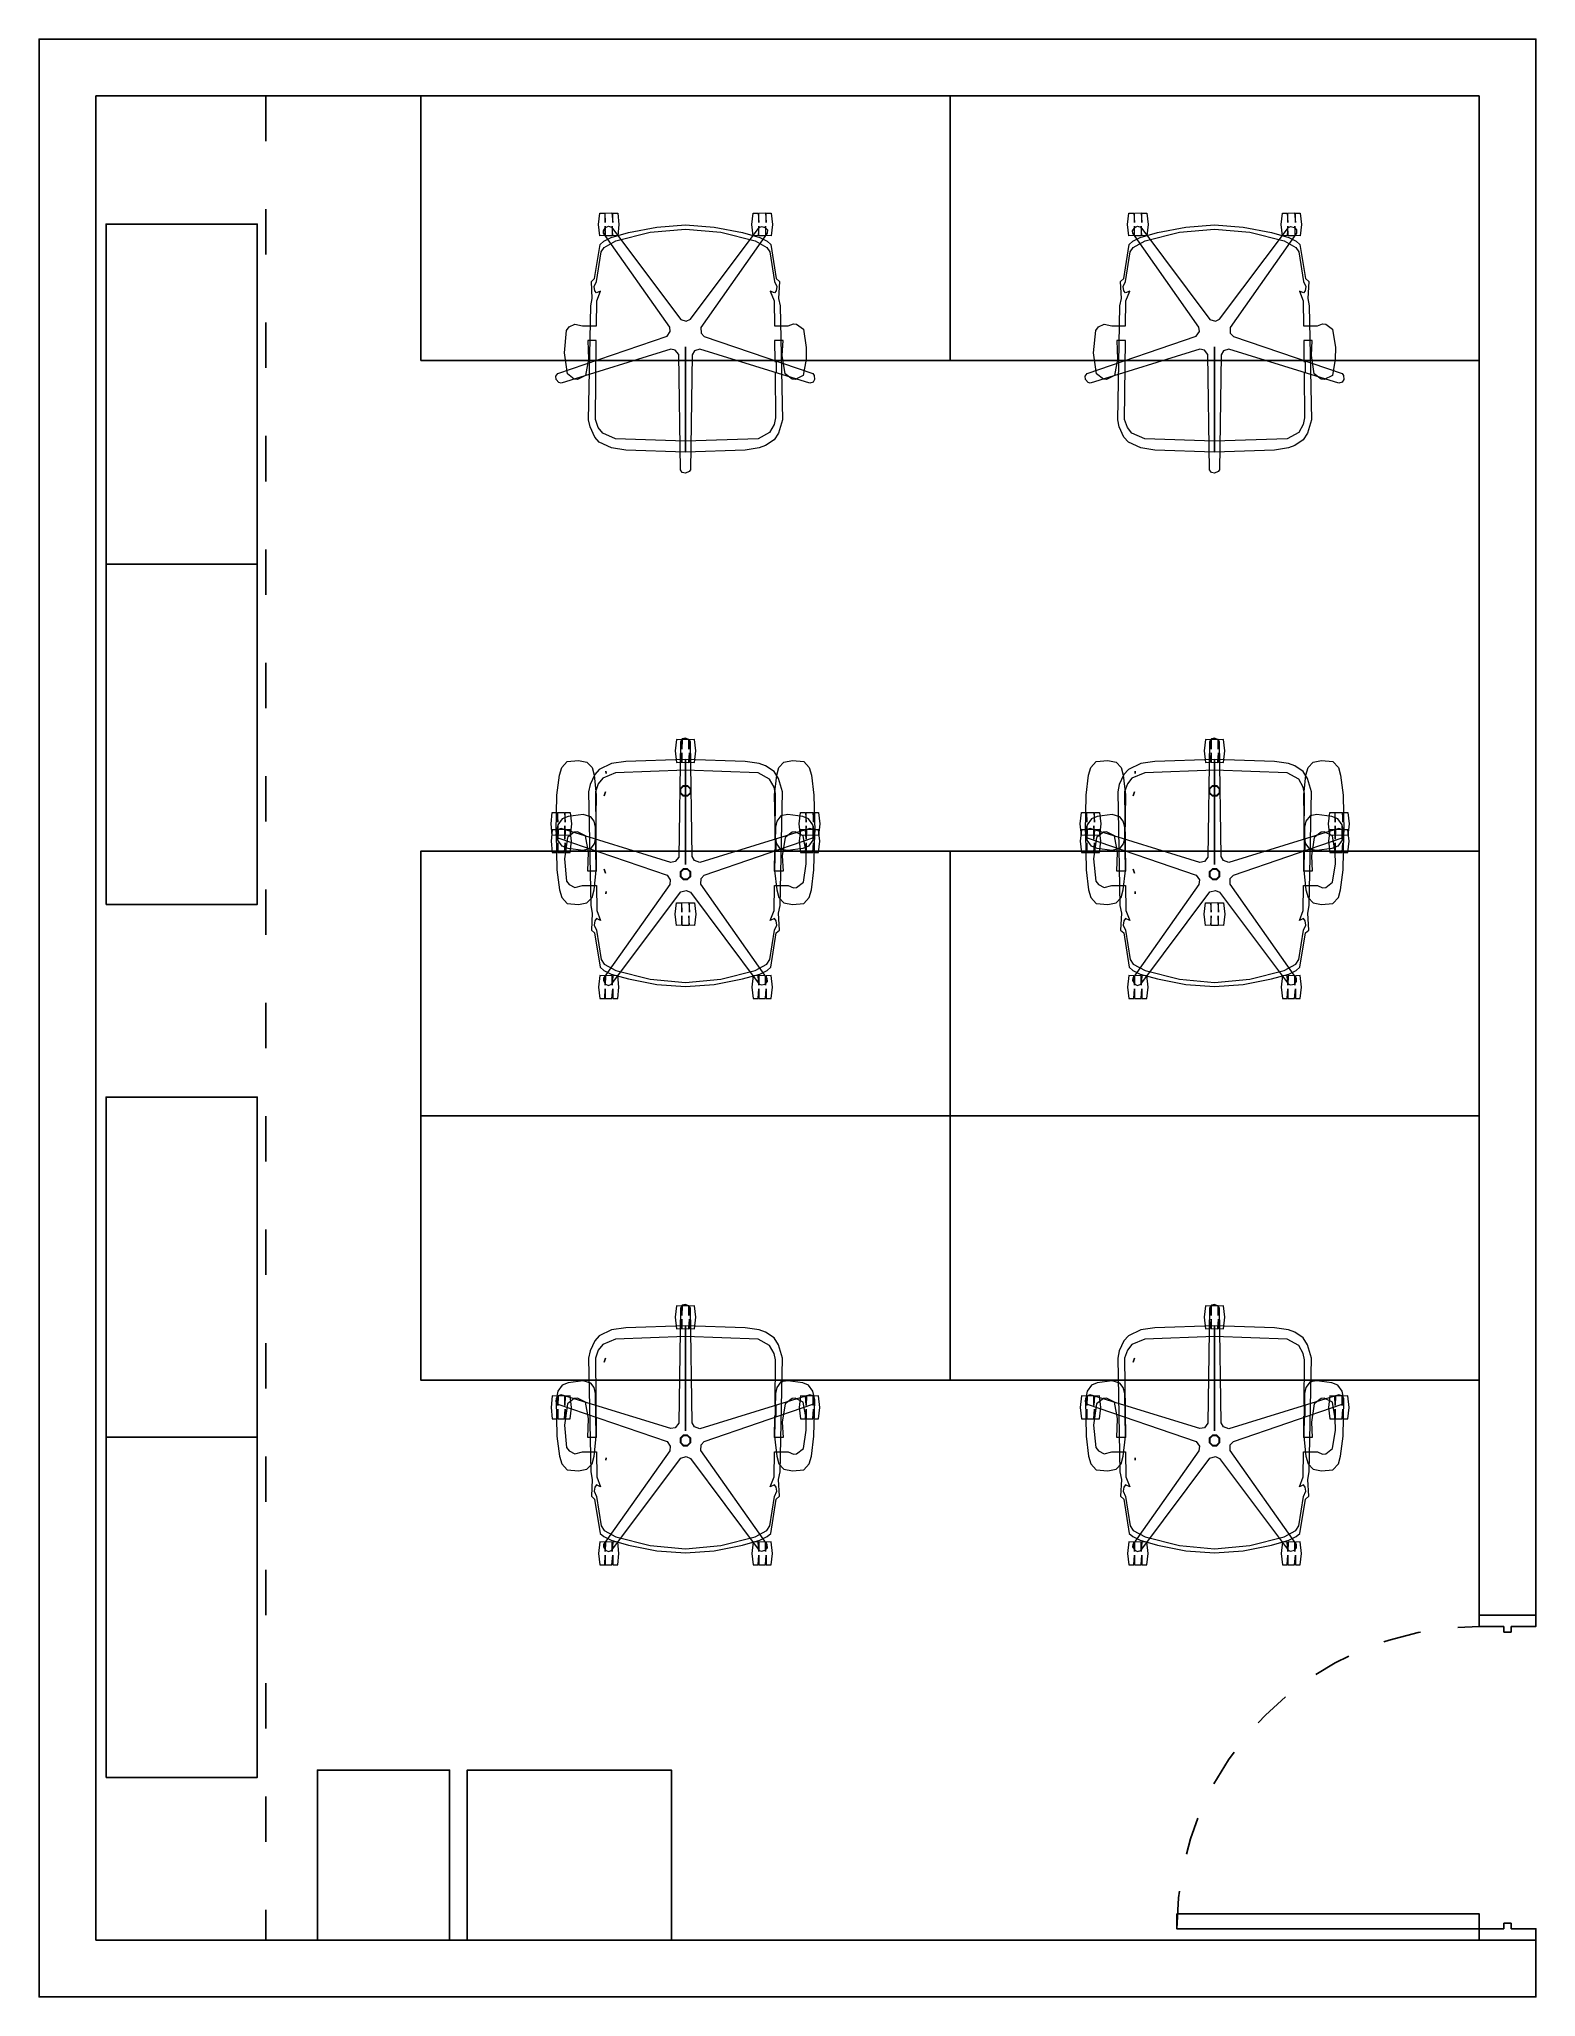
# Model space of a CAD drawing. Header units: millimetres. Extents: x 119.3 to 123.26, y 105.23 to 110.41.
import ezdxf

# ---------------------------------------------------------------- set-up
doc = ezdxf.new("R2010")
doc.units = ezdxf.units.MM
doc.linetypes.add('ACAD_ISO03W100', pattern=[30, 12, -18])
doc.linetypes.add('HIDDEN2', pattern=[0.1875, 0.125, -0.0625])
doc.layers.add('Paula', color=1, linetype='Continuous')

# ---------------------------------------------------------------- blocks, each defined once
blk = doc.blocks.new('A$C6B163F74')
for p, q in [((0.03, 0.085), (0.045, 0.085)), ((0.03, 0.065), (0.045, 0.065)), ((0.045, 0.065), (0.045, 0.085)), ((0.83, 0.085), (0.815, 0.085)), ((0.815, 0.065), (0.815, 0.085)), ((0.83, 0.065), (0.815, 0.065))]:
    blk.add_line(p, q)
blk.add_lwpolyline([(0.79, 0.95), (0.83, 0.95), (0.83, 0.15), (0.79, 0.15)], close=True)
for points in [[(0.03, 0.085), (0.03, 0.135), (0.03, 0.15), (0, 0.15), (0, 0.135)], [(0.83, 0.085), (0.83, 0.135), (0.83, 0.15), (0.86, 0.15), (0.86, 0.135)], [(0, 0.015), (0, 0), (0.03, 0), (0.03, 0.065)], [(0.86, 0.015), (0.86, 0), (0.83, 0), (0.83, 0.065)]]:
    blk.add_lwpolyline(points)
at = {"linetype": 'HIDDEN2', "ltscale": 0.5}
blk.add_arc((0.83, 0.15), 0.8, 90, 180, dxfattribs=at)

msp = doc.modelspace()

# ---------------------------------------------------------------- linework, layer by layer
for points in [[(123.257539, 105.22582), (119.297539, 105.22582), (119.297539, 110.40582), (123.257539, 110.40582), (123.257539, 106.23582)], [(119.447539, 110.25582), (123.107539, 110.25582), (123.107539, 106.23582)], [(123.105058, 105.37582), (119.447539, 105.37582), (119.447539, 110.25582)], [(121.707539, 109.55582), (120.307539, 109.55582), (120.307539, 110.25582), (121.707539, 110.25582), (121.707539, 109.55582)], [(123.107539, 109.55582), (121.707539, 109.55582), (121.707539, 110.25582), (123.107539, 110.25582), (123.107539, 109.55582)], [(119.474652, 108.116319), (119.474652, 109.916319), (119.874652, 109.916319), (119.874652, 108.116319), (119.474652, 108.116319)], [(119.474652, 109.016319), (119.874652, 109.016319)], [(121.707539, 108.257378), (120.307539, 108.257378), (120.307539, 107.557378), (121.707539, 107.557378), (121.707539, 108.257378)], [(123.107539, 108.257378), (121.707539, 108.257378), (121.707539, 107.557378), (123.107539, 107.557378), (123.107539, 108.257378)], [(119.474652, 105.806619), (119.474652, 107.606619), (119.874652, 107.606619), (119.874652, 105.806619), (119.474652, 105.806619)], [(121.707539, 106.857378), (120.307539, 106.857378), (120.307539, 107.557378), (121.707539, 107.557378), (121.707539, 106.857378)], [(123.107539, 106.857378), (121.707539, 106.857378), (121.707539, 107.557378), (123.107539, 107.557378), (123.107539, 106.857378)], [(119.474652, 106.706619), (119.874652, 106.706619)], [(123.107539, 106.23582), (123.257539, 106.23582)], [(123.107539, 105.37582), (123.102576, 105.37582)], [(123.107539, 105.37582), (123.257539, 105.37582)], [(123.257539, 105.37582), (123.257539, 105.22582), (123.257539, 105.22582)]]:
    msp.add_lwpolyline(points)
at = {"linetype": 'ACAD_ISO03W100', "ltscale": 0.01}
msp.add_lwpolyline([(119.897539, 110.25582), (119.897539, 105.37582)], dxfattribs=at)
for points in [[(120.033597, 105.37582), (120.033597, 105.82582), (120.383597, 105.82582), (120.383597, 105.37582)], [(120.970407, 105.37582), (120.970407, 105.82582), (120.430407, 105.82582), (120.430407, 105.37582)]]:
    msp.add_lwpolyline(points, close=True)
at = {"layer": 'Paula', "color": 1, "lineweight": 0, "ltscale": 10}
for points in [[(120.777305, 109.915511), (120.780747, 109.94582), (120.793842, 109.945618), (120.795366, 109.92035), (120.795366, 109.945473), (120.813137, 109.945989), (120.815177, 109.92035), (120.815177, 109.945618), (120.828272, 109.94582), (120.831714, 109.915511), (120.828278, 109.885259), (120.815177, 109.886084), (120.813653, 109.910673), (120.813653, 109.88555), (120.795882, 109.885034), (120.795366, 109.910673), (120.793842, 109.886084), (120.78074, 109.885259), (120.777305, 109.915511)], [(121.183364, 109.915511), (121.186806, 109.94582), (121.199901, 109.945618), (121.201425, 109.92035), (121.201425, 109.945473), (121.219196, 109.945989), (121.221236, 109.92035), (121.221236, 109.945618), (121.234331, 109.94582), (121.237773, 109.915511), (121.234337, 109.885259), (121.221236, 109.886084), (121.219712, 109.910673), (121.219712, 109.88555), (121.201941, 109.885034), (121.201425, 109.910673), (121.199901, 109.886084), (121.1868, 109.885259), (121.183364, 109.915511)], [(122.177305, 109.915511), (122.180747, 109.94582), (122.193842, 109.945618), (122.195366, 109.92035), (122.195366, 109.945473), (122.213137, 109.945989), (122.215177, 109.92035), (122.215177, 109.945618), (122.228272, 109.94582), (122.231714, 109.915511), (122.228278, 109.885259), (122.215177, 109.886084), (122.213653, 109.910673), (122.213653, 109.88555), (122.195882, 109.885034), (122.195366, 109.910673), (122.193842, 109.886084), (122.18074, 109.885259), (122.177305, 109.915511)], [(122.583364, 109.915511), (122.586806, 109.94582), (122.599901, 109.945618), (122.601425, 109.92035), (122.601425, 109.945473), (122.619196, 109.945989), (122.621236, 109.92035), (122.621236, 109.945618), (122.634331, 109.94582), (122.637773, 109.915511), (122.634337, 109.885259), (122.621236, 109.886084), (122.619712, 109.910673), (122.619712, 109.88555), (122.601941, 109.885034), (122.601425, 109.910673), (122.599901, 109.886084), (122.5868, 109.885259), (122.583364, 109.915511)], [(120.664791, 109.514042), (120.670243, 109.520957), (120.959001, 109.619534), (120.967388, 109.631953), (120.965909, 109.643958), (120.791005, 109.892349), (120.790771, 109.898325), (120.796327, 109.907419), (120.803979, 109.910958), (120.812241, 109.90791), (120.995223, 109.663746), (121.009627, 109.659608), (121.020587, 109.664724), (121.202773, 109.907824), (121.208384, 109.909894), (121.21875, 109.907419), (121.22448, 109.901236), (121.224134, 109.892436), (121.048466, 109.642959), (121.04898, 109.627981), (121.057233, 109.619139), (121.344734, 109.520992), (121.348436, 109.516295), (121.349286, 109.505672), (121.345176, 109.498312), (121.3367, 109.495921), (121.045149, 109.585899), (121.031063, 109.580781), (121.025204, 109.5702), (121.020703, 109.266442), (121.01738, 109.261469), (121.007539, 109.257378), (120.999269, 109.259012), (120.994377, 109.266335), (120.989856, 109.571421), (120.980636, 109.583236), (120.968762, 109.585539), (120.67848, 109.495953), (120.672724, 109.497576), (120.665792, 109.505671), (120.664791, 109.514042)], [(122.064791, 109.514042), (122.070243, 109.520957), (122.359001, 109.619534), (122.367388, 109.631953), (122.365909, 109.643958), (122.191005, 109.892349), (122.190771, 109.898325), (122.196327, 109.907419), (122.203979, 109.910958), (122.212241, 109.90791), (122.395223, 109.663746), (122.409627, 109.659608), (122.420587, 109.664724), (122.602773, 109.907824), (122.608384, 109.909894), (122.61875, 109.907419), (122.62448, 109.901236), (122.624134, 109.892436), (122.448466, 109.642959), (122.44898, 109.627981), (122.457233, 109.619139), (122.744734, 109.520992), (122.748436, 109.516295), (122.749286, 109.505672), (122.745176, 109.498312), (122.7367, 109.495921), (122.445149, 109.585899), (122.431063, 109.580781), (122.425204, 109.5702), (122.420703, 109.266442), (122.41738, 109.261469), (122.407539, 109.257378), (122.399269, 109.259012), (122.394377, 109.266335), (122.389856, 109.571421), (122.380636, 109.583236), (122.368762, 109.585539), (122.07848, 109.495953), (122.072724, 109.497576), (122.065792, 109.505671), (122.064791, 109.514042)], [(120.664791, 108.299156), (120.670243, 108.29224), (120.959001, 108.193664), (120.967388, 108.181244), (120.965909, 108.16924), (120.791005, 107.920849), (120.790771, 107.914873), (120.796327, 107.905779), (120.803979, 107.90224), (120.812241, 107.905288), (120.995223, 108.149451), (121.009627, 108.15359), (121.020587, 108.148474), (121.202773, 107.905374), (121.208384, 107.903304), (121.21875, 107.905778), (121.22448, 107.911962), (121.224134, 107.920761), (121.048466, 108.170239), (121.04898, 108.185216), (121.057233, 108.194059), (121.344734, 108.292206), (121.348436, 108.296902), (121.349286, 108.307526), (121.345176, 108.314886), (121.3367, 108.317276), (121.045149, 108.227299), (121.031063, 108.232417), (121.025204, 108.242998), (121.020703, 108.546756), (121.01738, 108.551729), (121.007539, 108.55582), (120.999269, 108.554185), (120.994377, 108.546863), (120.989856, 108.241777), (120.980636, 108.229962), (120.968762, 108.227659), (120.67848, 108.317245), (120.672724, 108.315622), (120.665792, 108.307527), (120.664791, 108.299156)], [(122.064791, 108.299156), (122.070243, 108.29224), (122.359001, 108.193664), (122.367388, 108.181244), (122.365909, 108.16924), (122.191005, 107.920849), (122.190771, 107.914873), (122.196327, 107.905779), (122.203979, 107.90224), (122.212241, 107.905288), (122.395223, 108.149451), (122.409627, 108.15359), (122.420587, 108.148474), (122.602773, 107.905374), (122.608384, 107.903304), (122.61875, 107.905778), (122.62448, 107.911962), (122.624134, 107.920761), (122.448466, 108.170239), (122.44898, 108.185216), (122.457233, 108.194059), (122.744734, 108.292206), (122.748436, 108.296902), (122.749286, 108.307526), (122.745176, 108.314886), (122.7367, 108.317276), (122.445149, 108.227299), (122.431063, 108.232417), (122.425204, 108.242998), (122.420703, 108.546756), (122.41738, 108.551729), (122.407539, 108.55582), (122.399269, 108.554185), (122.394377, 108.546863), (122.389856, 108.241777), (122.380636, 108.229962), (122.368762, 108.227659), (122.07848, 108.317245), (122.072724, 108.315622), (122.065792, 108.307527), (122.064791, 108.299156)], [(120.665588, 108.309157), (120.667664, 108.405602), (120.674308, 108.458147), (120.680078, 108.478549), (120.694393, 108.494276), (120.724667, 108.496762), (120.746966, 108.492464), (120.760376, 108.478667), (120.76599, 108.458237), (120.771725, 108.406716), (120.76965, 108.292655), (120.7658, 108.276351), (120.756941, 108.264769), (120.736866, 108.258904), (120.697245, 108.264449), (120.681574, 108.270793), (120.670126, 108.285978), (120.665588, 108.309157)], [(121.243353, 108.406716), (121.249087, 108.458237), (121.254701, 108.478667), (121.268111, 108.492464), (121.290411, 108.496762), (121.320685, 108.494276), (121.334999, 108.478549), (121.34077, 108.458147), (121.347414, 108.405602), (121.349489, 108.309157), (121.344951, 108.285978), (121.333503, 108.270793), (121.317832, 108.264449), (121.278211, 108.258904), (121.260241, 108.262017), (121.249278, 108.276351), (121.245428, 108.292655), (121.243353, 108.406716)], [(122.065588, 108.309157), (122.067664, 108.405602), (122.074308, 108.458147), (122.080078, 108.478549), (122.094393, 108.494276), (122.124667, 108.496762), (122.146966, 108.492464), (122.160376, 108.478667), (122.16599, 108.458237), (122.171725, 108.406716), (122.16965, 108.292655), (122.1658, 108.276351), (122.156941, 108.264769), (122.136866, 108.258904), (122.097245, 108.264449), (122.081574, 108.270793), (122.070126, 108.285978), (122.065588, 108.309157)], [(122.643353, 108.406716), (122.649087, 108.458237), (122.654701, 108.478667), (122.668111, 108.492464), (122.690411, 108.496762), (122.720685, 108.494276), (122.734999, 108.478549), (122.74077, 108.458147), (122.747414, 108.405602), (122.749489, 108.309157), (122.744951, 108.285978), (122.733503, 108.270793), (122.717832, 108.264449), (122.678211, 108.258904), (122.660241, 108.262017), (122.649278, 108.276351), (122.645428, 108.292655), (122.643353, 108.406716)], [(120.792353, 108.403432), (120.795931, 108.413904), (120.792353, 108.403432)], [(122.192353, 108.403432), (122.195931, 108.413904), (122.192353, 108.403432)], [(120.665588, 108.304041), (120.667664, 108.207595), (120.674308, 108.15505), (120.680078, 108.134649), (120.694393, 108.118921), (120.724667, 108.116435), (120.746966, 108.120734), (120.760376, 108.13453), (120.76599, 108.15496), (120.771725, 108.206482), (120.76965, 108.320543), (120.7658, 108.336846), (120.756941, 108.348429), (120.736866, 108.354294), (120.697245, 108.348749), (120.681574, 108.342405), (120.670126, 108.327219), (120.665588, 108.304041)], [(121.243353, 108.206482), (121.249087, 108.15496), (121.254701, 108.13453), (121.268111, 108.120734), (121.290411, 108.116435), (121.320685, 108.118921), (121.334999, 108.134649), (121.34077, 108.15505), (121.347414, 108.207595), (121.349489, 108.304041), (121.344951, 108.327219), (121.333503, 108.342405), (121.317832, 108.348749), (121.278211, 108.354294), (121.260241, 108.351181), (121.249278, 108.336846), (121.245428, 108.320543), (121.243353, 108.206482)], [(122.065588, 108.304041), (122.067664, 108.207595), (122.074308, 108.15505), (122.080078, 108.134649), (122.094393, 108.118921), (122.124667, 108.116435), (122.146966, 108.120734), (122.160376, 108.13453), (122.16599, 108.15496), (122.171725, 108.206482), (122.16965, 108.320543), (122.1658, 108.336846), (122.156941, 108.348429), (122.136866, 108.354294), (122.097245, 108.348749), (122.081574, 108.342405), (122.070126, 108.327219), (122.065588, 108.304041)], [(122.643353, 108.206482), (122.649087, 108.15496), (122.654701, 108.13453), (122.668111, 108.120734), (122.690411, 108.116435), (122.720685, 108.118921), (122.734999, 108.134649), (122.74077, 108.15505), (122.747414, 108.207595), (122.749489, 108.304041), (122.744951, 108.327219), (122.733503, 108.342405), (122.717832, 108.348749), (122.678211, 108.354294), (122.660241, 108.351181), (122.649278, 108.336846), (122.645428, 108.320543), (122.643353, 108.206482)], [(120.792353, 108.209765), (120.795931, 108.199294), (120.792353, 108.209765)], [(122.192353, 108.209765), (122.195931, 108.199294), (122.192353, 108.209765)], [(120.777305, 107.897686), (120.780747, 107.867378), (120.793842, 107.86758), (120.795366, 107.892848), (120.795366, 107.867725), (120.813137, 107.867209), (120.815177, 107.892848), (120.815177, 107.86758), (120.828272, 107.867378), (120.831714, 107.897686), (120.828278, 107.927939), (120.815177, 107.927114), (120.813653, 107.902525), (120.813653, 107.927648), (120.795882, 107.928164), (120.795366, 107.902525), (120.793842, 107.927114), (120.78074, 107.927939), (120.777305, 107.897686)], [(121.183364, 107.897686), (121.186806, 107.867378), (121.199901, 107.86758), (121.201425, 107.892848), (121.201425, 107.867725), (121.219196, 107.867209), (121.221236, 107.892848), (121.221236, 107.86758), (121.234331, 107.867378), (121.237773, 107.897686), (121.234337, 107.927939), (121.221236, 107.927114), (121.219712, 107.902525), (121.219712, 107.927648), (121.201941, 107.928164), (121.201425, 107.902525), (121.199901, 107.927114), (121.1868, 107.927939), (121.183364, 107.897686)], [(122.177305, 107.897686), (122.180747, 107.867378), (122.193842, 107.86758), (122.195366, 107.892848), (122.195366, 107.867725), (122.213137, 107.867209), (122.215177, 107.892848), (122.215177, 107.86758), (122.228272, 107.867378), (122.231714, 107.897686), (122.228278, 107.927939), (122.215177, 107.927114), (122.213653, 107.902525), (122.213653, 107.927648), (122.195882, 107.928164), (122.195366, 107.902525), (122.193842, 107.927114), (122.18074, 107.927939), (122.177305, 107.897686)], [(122.583364, 107.897686), (122.586806, 107.867378), (122.599901, 107.86758), (122.601425, 107.892848), (122.601425, 107.867725), (122.619196, 107.867209), (122.621236, 107.892848), (122.621236, 107.86758), (122.634331, 107.867378), (122.637773, 107.897686), (122.634337, 107.927939), (122.621236, 107.927114), (122.619712, 107.902525), (122.619712, 107.927648), (122.601941, 107.928164), (122.601425, 107.902525), (122.599901, 107.927114), (122.5868, 107.927939), (122.583364, 107.897686)], [(120.664791, 106.800715), (120.670243, 106.793799), (120.959001, 106.695223), (120.967388, 106.682803), (120.965909, 106.670799), (120.791005, 106.422407), (120.790771, 106.416431), (120.796327, 106.407338), (120.803979, 106.403799), (120.812241, 106.406847), (120.995223, 106.65101), (121.009627, 106.655149), (121.020587, 106.650033), (121.202773, 106.406932), (121.208384, 106.404862), (121.21875, 106.407337), (121.22448, 106.41352), (121.224134, 106.42232), (121.048466, 106.671797), (121.04898, 106.686775), (121.057233, 106.695617), (121.344734, 106.793764), (121.348436, 106.798461), (121.349286, 106.809084), (121.345176, 106.816444), (121.3367, 106.818835), (121.045149, 106.728857), (121.031063, 106.733975), (121.025204, 106.744556), (121.020703, 107.048315), (121.01738, 107.053287), (121.007539, 107.057378), (120.999269, 107.055744), (120.994377, 107.048422), (120.989856, 106.743335), (120.980636, 106.73152), (120.968762, 106.729217), (120.67848, 106.818803), (120.672724, 106.81718), (120.665792, 106.809085), (120.664791, 106.800715)], [(122.064791, 106.800715), (122.070243, 106.793799), (122.359001, 106.695223), (122.367388, 106.682803), (122.365909, 106.670799), (122.191005, 106.422407), (122.190771, 106.416431), (122.196327, 106.407338), (122.203979, 106.403799), (122.212241, 106.406847), (122.395223, 106.65101), (122.409627, 106.655149), (122.420587, 106.650033), (122.602773, 106.406932), (122.608384, 106.404862), (122.61875, 106.407337), (122.62448, 106.41352), (122.624134, 106.42232), (122.448466, 106.671797), (122.44898, 106.686775), (122.457233, 106.695617), (122.744734, 106.793764), (122.748436, 106.798461), (122.749286, 106.809084), (122.745176, 106.816444), (122.7367, 106.818835), (122.445149, 106.728857), (122.431063, 106.733975), (122.425204, 106.744556), (122.420703, 107.048315), (122.41738, 107.053287), (122.407539, 107.057378), (122.399269, 107.055744), (122.394377, 107.048422), (122.389856, 106.743335), (122.380636, 106.73152), (122.368762, 106.729217), (122.07848, 106.818803), (122.072724, 106.81718), (122.065792, 106.809085), (122.064791, 106.800715)], [(120.792353, 106.904991), (120.795931, 106.915462), (120.792353, 106.904991)], [(122.192353, 106.904991), (122.195931, 106.915462), (122.192353, 106.904991)], [(120.665588, 106.8056), (120.667664, 106.709154), (120.674308, 106.656609), (120.680078, 106.636207), (120.694393, 106.62048), (120.724667, 106.617994), (120.746966, 106.622292), (120.760376, 106.636089), (120.76599, 106.656519), (120.771725, 106.70804), (120.76965, 106.822102), (120.7658, 106.838405), (120.756941, 106.849987), (120.736866, 106.855852), (120.697245, 106.850307), (120.681574, 106.843964), (120.670126, 106.828778), (120.665588, 106.8056)], [(121.243353, 106.70804), (121.249087, 106.656519), (121.254701, 106.636089), (121.268111, 106.622292), (121.290411, 106.617994), (121.320685, 106.62048), (121.334999, 106.636207), (121.34077, 106.656609), (121.347414, 106.709154), (121.349489, 106.8056), (121.344951, 106.828778), (121.333503, 106.843964), (121.317832, 106.850307), (121.278211, 106.855852), (121.260241, 106.85274), (121.249278, 106.838405), (121.245428, 106.822102), (121.243353, 106.70804)], [(122.065588, 106.8056), (122.067664, 106.709154), (122.074308, 106.656609), (122.080078, 106.636207), (122.094393, 106.62048), (122.124667, 106.617994), (122.146966, 106.622292), (122.160376, 106.636089), (122.16599, 106.656519), (122.171725, 106.70804), (122.16965, 106.822102), (122.1658, 106.838405), (122.156941, 106.849987), (122.136866, 106.855852), (122.097245, 106.850307), (122.081574, 106.843964), (122.070126, 106.828778), (122.065588, 106.8056)], [(122.643353, 106.70804), (122.649087, 106.656519), (122.654701, 106.636089), (122.668111, 106.622292), (122.690411, 106.617994), (122.720685, 106.62048), (122.734999, 106.636207), (122.74077, 106.656609), (122.747414, 106.709154), (122.749489, 106.8056), (122.744951, 106.828778), (122.733503, 106.843964), (122.717832, 106.850307), (122.678211, 106.855852), (122.660241, 106.85274), (122.649278, 106.838405), (122.645428, 106.822102), (122.643353, 106.70804)], [(120.777305, 106.399245), (120.780747, 106.368937), (120.793842, 106.369138), (120.795366, 106.394407), (120.795366, 106.369283), (120.813137, 106.368767), (120.815177, 106.394407), (120.815177, 106.369138), (120.828272, 106.368937), (120.831714, 106.399245), (120.828278, 106.429498), (120.815177, 106.428672), (120.813653, 106.404083), (120.813653, 106.429206), (120.795882, 106.429723), (120.795366, 106.404083), (120.793842, 106.428672), (120.78074, 106.429498), (120.777305, 106.399245)], [(121.183364, 106.399245), (121.186806, 106.368937), (121.199901, 106.369138), (121.201425, 106.394407), (121.201425, 106.369283), (121.219196, 106.368767), (121.221236, 106.394407), (121.221236, 106.369138), (121.234331, 106.368937), (121.237773, 106.399245), (121.234337, 106.429498), (121.221236, 106.428672), (121.219712, 106.404083), (121.219712, 106.429206), (121.201941, 106.429723), (121.201425, 106.404083), (121.199901, 106.428672), (121.1868, 106.429498), (121.183364, 106.399245)], [(122.177305, 106.399245), (122.180747, 106.368937), (122.193842, 106.369138), (122.195366, 106.394407), (122.195366, 106.369283), (122.213137, 106.368767), (122.215177, 106.394407), (122.215177, 106.369138), (122.228272, 106.368937), (122.231714, 106.399245), (122.228278, 106.429498), (122.215177, 106.428672), (122.213653, 106.404083), (122.213653, 106.429206), (122.195882, 106.429723), (122.195366, 106.404083), (122.193842, 106.428672), (122.18074, 106.429498), (122.177305, 106.399245)], [(122.583364, 106.399245), (122.586806, 106.368937), (122.599901, 106.369138), (122.601425, 106.394407), (122.601425, 106.369283), (122.619196, 106.368767), (122.621236, 106.394407), (122.621236, 106.369138), (122.634331, 106.368937), (122.637773, 106.399245), (122.634337, 106.429498), (122.621236, 106.428672), (122.619712, 106.404083), (122.619712, 106.429206), (122.601941, 106.429723), (122.601425, 106.404083), (122.599901, 106.428672), (122.5868, 106.429498), (122.583364, 106.399245)]]:
    msp.add_lwpolyline(points, dxfattribs=at)
for points in [[(120.693119, 109.635307), (120.700098, 109.644481), (120.715189, 109.652116), (120.735344, 109.647028), (120.77215, 109.647002), (120.772982, 109.71316), (120.78299, 109.739269), (120.772218, 109.734458), (120.767664, 109.740012), (120.765765, 109.751316), (120.771959, 109.764643), (120.784383, 109.842975), (120.792486, 109.854591), (120.823558, 109.871906), (120.914299, 109.894753), (121.007565, 109.903349), (121.100831, 109.894753), (121.191572, 109.871906), (121.222643, 109.854591), (121.230746, 109.842975), (121.24317, 109.764643), (121.249365, 109.751316), (121.247465, 109.740012), (121.242916, 109.734457), (121.232063, 109.739303), (121.242096, 109.71316), (121.242928, 109.647002), (121.279733, 109.647028), (121.293226, 109.652821), (121.301653, 109.65193), (121.319875, 109.638047), (121.32729, 109.589592), (121.326675, 109.558751), (121.3191, 109.515488), (121.297881, 109.505139), (121.289454, 109.50603), (121.271233, 109.519913), (121.263817, 109.568367), (121.265794, 109.608665), (121.243413, 109.608494), (121.244112, 109.552913), (121.247602, 109.551928), (121.247602, 109.52301), (121.244501, 109.522029), (121.24587, 109.403768), (121.241966, 109.386416), (121.230033, 109.365304), (121.199609, 109.348691), (121.007539, 109.341777), (121.007539, 109.591314), (121.007539, 109.341777), (120.822727, 109.34843), (120.788907, 109.363196), (120.776918, 109.378169), (120.769147, 109.399056), (120.771665, 109.608494), (120.749284, 109.608665), (120.750645, 109.55875), (120.74307, 109.515488), (120.721852, 109.505139), (120.713425, 109.50603), (120.695203, 109.519913), (120.687448, 109.575961), (120.693119, 109.635307)], [(120.751144, 109.398638), (120.757277, 109.699867), (120.760997, 109.719937), (120.758633, 109.764583), (120.767302, 109.772184), (120.781783, 109.862548), (120.791562, 109.871309), (120.810994, 109.880971), (120.856873, 109.893908), (120.931633, 109.908483), (121.007565, 109.914154), (121.083497, 109.908483), (121.158256, 109.893908), (121.204136, 109.880971), (121.223567, 109.871309), (121.233346, 109.862548), (121.247827, 109.772184), (121.256497, 109.764583), (121.254106, 109.719884), (121.257802, 109.699833), (121.263934, 109.398638), (121.253788, 109.36352), (121.241953, 109.345336), (121.219684, 109.330487), (121.202829, 109.324099), (121.165699, 109.318556), (121.007539, 109.313407), (121.007539, 109.341435), (121.007539, 109.313407), (120.849378, 109.318556), (120.812249, 109.324099), (120.779544, 109.339703), (120.767353, 109.353004), (120.755045, 109.379868), (120.751144, 109.398638)], [(122.093119, 109.635307), (122.100098, 109.644481), (122.115189, 109.652116), (122.135344, 109.647028), (122.17215, 109.647002), (122.172982, 109.71316), (122.18299, 109.739269), (122.172218, 109.734458), (122.167664, 109.740012), (122.165765, 109.751316), (122.171959, 109.764643), (122.184383, 109.842975), (122.192486, 109.854591), (122.223558, 109.871906), (122.314299, 109.894753), (122.407565, 109.903349), (122.500831, 109.894753), (122.591572, 109.871906), (122.622643, 109.854591), (122.630746, 109.842975), (122.64317, 109.764643), (122.649365, 109.751316), (122.647465, 109.740012), (122.642916, 109.734457), (122.632063, 109.739303), (122.642096, 109.71316), (122.642928, 109.647002), (122.679733, 109.647028), (122.693226, 109.652821), (122.701653, 109.65193), (122.719875, 109.638047), (122.72729, 109.589592), (122.726675, 109.558751), (122.7191, 109.515488), (122.697881, 109.505139), (122.689454, 109.50603), (122.671233, 109.519913), (122.663817, 109.568367), (122.665794, 109.608665), (122.643413, 109.608494), (122.644112, 109.552913), (122.647602, 109.551928), (122.647602, 109.52301), (122.644501, 109.522029), (122.64587, 109.403768), (122.641966, 109.386416), (122.630033, 109.365304), (122.599609, 109.348691), (122.407539, 109.341777), (122.407539, 109.591314), (122.407539, 109.341777), (122.222727, 109.34843), (122.188907, 109.363196), (122.176918, 109.378169), (122.169147, 109.399056), (122.171665, 109.608494), (122.149284, 109.608665), (122.150645, 109.55875), (122.14307, 109.515488), (122.121852, 109.505139), (122.113425, 109.50603), (122.095203, 109.519913), (122.087448, 109.575961), (122.093119, 109.635307)], [(122.151144, 109.398638), (122.157277, 109.699867), (122.160997, 109.719937), (122.158633, 109.764583), (122.167302, 109.772184), (122.181783, 109.862548), (122.191562, 109.871309), (122.210994, 109.880971), (122.256873, 109.893908), (122.331633, 109.908483), (122.407565, 109.914154), (122.483497, 109.908483), (122.558256, 109.893908), (122.604136, 109.880971), (122.623567, 109.871309), (122.633346, 109.862548), (122.647827, 109.772184), (122.656497, 109.764583), (122.654106, 109.719884), (122.657802, 109.699833), (122.663934, 109.398638), (122.653788, 109.36352), (122.641953, 109.345336), (122.619684, 109.330487), (122.602829, 109.324099), (122.565699, 109.318556), (122.407539, 109.313407), (122.407539, 109.341435), (122.407539, 109.313407), (122.249378, 109.318556), (122.212249, 109.324099), (122.179544, 109.339703), (122.167353, 109.353004), (122.155045, 109.379868), (122.151144, 109.398638)], [(120.980334, 108.522547), (120.983776, 108.492239), (120.996872, 108.49244), (120.998396, 108.517709), (120.998396, 108.492585), (121.016166, 108.492069), (121.018206, 108.517709), (121.018206, 108.49244), (121.031301, 108.492239), (121.034743, 108.522547), (121.031308, 108.5528), (121.018206, 108.551974), (121.016682, 108.527385), (121.016682, 108.552509), (120.998912, 108.553025), (120.998396, 108.527385), (120.996872, 108.551974), (120.98377, 108.5528), (120.980334, 108.522547)], [(122.380334, 108.522547), (122.383776, 108.492239), (122.396872, 108.49244), (122.398396, 108.517709), (122.398396, 108.492585), (122.416166, 108.492069), (122.418206, 108.517709), (122.418206, 108.49244), (122.431301, 108.492239), (122.434743, 108.522547), (122.431308, 108.5528), (122.418206, 108.551974), (122.416682, 108.527385), (122.416682, 108.552509), (122.398912, 108.553025), (122.398396, 108.527385), (122.396872, 108.551974), (122.38377, 108.5528), (122.380334, 108.522547)], [(120.693119, 108.17789), (120.700098, 108.168716), (120.715189, 108.161081), (120.735344, 108.16617), (120.77215, 108.166195), (120.772982, 108.100037), (120.78299, 108.073928), (120.772218, 108.078739), (120.767664, 108.073186), (120.765765, 108.061882), (120.771959, 108.048554), (120.784383, 107.970222), (120.792486, 107.958606), (120.823558, 107.941292), (120.914299, 107.918445), (121.007565, 107.909849), (121.100831, 107.918445), (121.191572, 107.941292), (121.222643, 107.958606), (121.230746, 107.970222), (121.24317, 108.048554), (121.249365, 108.061882), (121.247465, 108.073186), (121.242916, 108.078741), (121.232063, 108.073894), (121.242096, 108.100037), (121.242928, 108.166195), (121.279733, 108.16617), (121.293226, 108.160377), (121.301653, 108.161268), (121.319875, 108.17515), (121.32729, 108.223605), (121.326675, 108.254447), (121.3191, 108.297709), (121.297881, 108.308059), (121.289454, 108.307167), (121.271233, 108.293285), (121.263817, 108.244831), (121.265794, 108.204533), (121.243413, 108.204704), (121.244112, 108.260284), (121.247602, 108.261269), (121.247602, 108.290188), (121.244501, 108.291169), (121.24587, 108.40943), (121.241966, 108.426782), (121.230033, 108.447893), (121.199609, 108.464506), (121.007539, 108.47142), (121.007539, 108.221884), (121.007539, 108.47142), (120.822727, 108.464768), (120.788907, 108.450002), (120.776918, 108.435029), (120.769147, 108.414142), (120.771665, 108.204704), (120.749284, 108.204533), (120.750645, 108.254447), (120.74307, 108.29771), (120.721852, 108.308059), (120.713425, 108.307167), (120.695203, 108.293285), (120.687448, 108.237237), (120.693119, 108.17789)], [(120.751144, 108.41456), (120.757277, 108.113331), (120.760997, 108.093261), (120.758633, 108.048615), (120.767302, 108.041014), (120.781783, 107.95065), (120.791562, 107.941889), (120.810994, 107.932227), (120.856873, 107.91929), (120.931633, 107.904715), (121.007565, 107.899043), (121.083497, 107.904715), (121.158256, 107.91929), (121.204136, 107.932227), (121.223567, 107.941889), (121.233346, 107.95065), (121.247827, 108.041014), (121.256497, 108.048615), (121.254106, 108.093314), (121.257802, 108.113365), (121.263934, 108.41456), (121.253788, 108.449678), (121.241953, 108.467862), (121.219684, 108.482711), (121.202829, 108.489099), (121.165699, 108.494642), (121.007539, 108.499791), (121.007539, 108.471763), (121.007539, 108.499791), (120.849378, 108.494642), (120.812249, 108.489099), (120.779544, 108.473495), (120.767353, 108.460194), (120.755045, 108.43333), (120.751144, 108.41456)], [(120.797029, 108.469222), (120.79772, 108.463062), (120.797706, 108.463037), (120.797029, 108.469222)], [(122.093119, 108.17789), (122.100098, 108.168716), (122.115189, 108.161081), (122.135344, 108.16617), (122.17215, 108.166195), (122.172982, 108.100037), (122.18299, 108.073928), (122.172218, 108.078739), (122.167664, 108.073186), (122.165765, 108.061882), (122.171959, 108.048554), (122.184383, 107.970222), (122.192486, 107.958606), (122.223558, 107.941292), (122.314299, 107.918445), (122.407565, 107.909849), (122.500831, 107.918445), (122.591572, 107.941292), (122.622643, 107.958606), (122.630746, 107.970222), (122.64317, 108.048554), (122.649365, 108.061882), (122.647465, 108.073186), (122.642916, 108.078741), (122.632063, 108.073894), (122.642096, 108.100037), (122.642928, 108.166195), (122.679733, 108.16617), (122.693226, 108.160377), (122.701653, 108.161268), (122.719875, 108.17515), (122.72729, 108.223605), (122.726675, 108.254447), (122.7191, 108.297709), (122.697881, 108.308059), (122.689454, 108.307167), (122.671233, 108.293285), (122.663817, 108.244831), (122.665794, 108.204533), (122.643413, 108.204704), (122.644112, 108.260284), (122.647602, 108.261269), (122.647602, 108.290188), (122.644501, 108.291169), (122.64587, 108.40943), (122.641966, 108.426782), (122.630033, 108.447893), (122.599609, 108.464506), (122.407539, 108.47142), (122.407539, 108.221884), (122.407539, 108.47142), (122.222727, 108.464768), (122.188907, 108.450002), (122.176918, 108.435029), (122.169147, 108.414142), (122.171665, 108.204704), (122.149284, 108.204533), (122.150645, 108.254447), (122.14307, 108.29771), (122.121852, 108.308059), (122.113425, 108.307167), (122.095203, 108.293285), (122.087448, 108.237237), (122.093119, 108.17789)], [(122.151144, 108.41456), (122.157277, 108.113331), (122.160997, 108.093261), (122.158633, 108.048615), (122.167302, 108.041014), (122.181783, 107.95065), (122.191562, 107.941889), (122.210994, 107.932227), (122.256873, 107.91929), (122.331633, 107.904715), (122.407565, 107.899043), (122.483497, 107.904715), (122.558256, 107.91929), (122.604136, 107.932227), (122.623567, 107.941889), (122.633346, 107.95065), (122.647827, 108.041014), (122.656497, 108.048615), (122.654106, 108.093314), (122.657802, 108.113365), (122.663934, 108.41456), (122.653788, 108.449678), (122.641953, 108.467862), (122.619684, 108.482711), (122.602829, 108.489099), (122.565699, 108.494642), (122.407539, 108.499791), (122.407539, 108.471763), (122.407539, 108.499791), (122.249378, 108.494642), (122.212249, 108.489099), (122.179544, 108.473495), (122.167353, 108.460194), (122.155045, 108.43333), (122.151144, 108.41456)], [(122.197029, 108.469222), (122.19772, 108.463062), (122.197706, 108.463037), (122.197029, 108.469222)], [(120.99346, 108.422544), (121.001707, 108.430791), (121.013371, 108.430791), (121.021618, 108.422544), (121.021618, 108.41088), (121.013371, 108.402633), (121.001707, 108.402633), (120.99346, 108.41088), (120.99346, 108.422544)], [(120.995196, 108.421824), (121.002426, 108.429054), (121.012651, 108.429054), (121.019881, 108.421824), (121.019881, 108.411599), (121.012651, 108.404369), (121.002426, 108.404369), (120.995196, 108.411599), (120.995196, 108.421824)], [(122.39346, 108.422544), (122.401707, 108.430791), (122.413371, 108.430791), (122.421618, 108.422544), (122.421618, 108.41088), (122.413371, 108.402633), (122.401707, 108.402633), (122.39346, 108.41088), (122.39346, 108.422544)], [(122.395196, 108.421824), (122.402426, 108.429054), (122.412651, 108.429054), (122.419881, 108.421824), (122.419881, 108.411599), (122.412651, 108.404369), (122.402426, 108.404369), (122.395196, 108.411599), (122.395196, 108.421824)], [(120.651826, 108.329326), (120.655268, 108.359634), (120.668363, 108.359433), (120.669887, 108.334165), (120.669887, 108.359288), (120.687657, 108.359804), (120.689697, 108.334165), (120.689697, 108.359433), (120.702793, 108.359634), (120.706235, 108.329326), (120.702799, 108.299074), (120.689697, 108.299899), (120.688174, 108.324488), (120.688174, 108.299365), (120.670403, 108.298849), (120.669887, 108.324488), (120.668363, 108.299899), (120.655261, 108.299074), (120.651826, 108.329326)], [(120.651826, 108.283871), (120.655268, 108.253563), (120.668363, 108.253765), (120.669887, 108.279033), (120.669887, 108.25391), (120.687657, 108.253394), (120.689697, 108.279033), (120.689697, 108.253765), (120.702793, 108.253563), (120.706235, 108.283871), (120.702799, 108.314124), (120.689697, 108.313299), (120.688174, 108.28871), (120.688174, 108.313833), (120.670403, 108.314349), (120.669887, 108.28871), (120.668363, 108.313299), (120.655261, 108.314124), (120.651826, 108.283871)], [(121.308843, 108.329326), (121.312285, 108.359634), (121.32538, 108.359433), (121.326904, 108.334165), (121.326904, 108.359288), (121.344675, 108.359804), (121.346715, 108.334165), (121.346715, 108.359433), (121.35981, 108.359634), (121.363252, 108.329326), (121.359816, 108.299074), (121.346715, 108.299899), (121.345191, 108.324488), (121.345191, 108.299365), (121.32742, 108.298849), (121.326904, 108.324488), (121.32538, 108.299899), (121.312279, 108.299074), (121.308843, 108.329326)], [(121.308843, 108.283871), (121.312285, 108.253563), (121.32538, 108.253765), (121.326904, 108.279033), (121.326904, 108.25391), (121.344675, 108.253394), (121.346715, 108.279033), (121.346715, 108.253765), (121.35981, 108.253563), (121.363252, 108.283871), (121.359816, 108.314124), (121.346715, 108.313299), (121.345191, 108.28871), (121.345191, 108.313833), (121.32742, 108.314349), (121.326904, 108.28871), (121.32538, 108.313299), (121.312279, 108.314124), (121.308843, 108.283871)], [(122.051826, 108.329326), (122.055268, 108.359634), (122.068363, 108.359433), (122.069887, 108.334165), (122.069887, 108.359288), (122.087657, 108.359804), (122.089697, 108.334165), (122.089697, 108.359433), (122.102793, 108.359634), (122.106235, 108.329326), (122.102799, 108.299074), (122.089697, 108.299899), (122.088174, 108.324488), (122.088174, 108.299365), (122.070403, 108.298849), (122.069887, 108.324488), (122.068363, 108.299899), (122.055261, 108.299074), (122.051826, 108.329326)], [(122.051826, 108.283871), (122.055268, 108.253563), (122.068363, 108.253765), (122.069887, 108.279033), (122.069887, 108.25391), (122.087657, 108.253394), (122.089697, 108.279033), (122.089697, 108.253765), (122.102793, 108.253563), (122.106235, 108.283871), (122.102799, 108.314124), (122.089697, 108.313299), (122.088174, 108.28871), (122.088174, 108.313833), (122.070403, 108.314349), (122.069887, 108.28871), (122.068363, 108.313299), (122.055261, 108.314124), (122.051826, 108.283871)], [(122.708843, 108.329326), (122.712285, 108.359634), (122.72538, 108.359433), (122.726904, 108.334165), (122.726904, 108.359288), (122.744675, 108.359804), (122.746715, 108.334165), (122.746715, 108.359433), (122.75981, 108.359634), (122.763252, 108.329326), (122.759816, 108.299074), (122.746715, 108.299899), (122.745191, 108.324488), (122.745191, 108.299365), (122.72742, 108.298849), (122.726904, 108.324488), (122.72538, 108.299899), (122.712279, 108.299074), (122.708843, 108.329326)], [(122.708843, 108.283871), (122.712285, 108.253563), (122.72538, 108.253765), (122.726904, 108.279033), (122.726904, 108.25391), (122.744675, 108.253394), (122.746715, 108.279033), (122.746715, 108.253765), (122.75981, 108.253563), (122.763252, 108.283871), (122.759816, 108.314124), (122.746715, 108.313299), (122.745191, 108.28871), (122.745191, 108.313833), (122.72742, 108.314349), (122.726904, 108.28871), (122.72538, 108.313299), (122.712279, 108.314124), (122.708843, 108.283871)], [(120.99346, 108.190654), (121.001707, 108.182407), (121.013371, 108.182407), (121.021618, 108.190654), (121.021618, 108.202317), (121.013371, 108.210565), (121.001707, 108.210565), (120.99346, 108.202317), (120.99346, 108.190654)], [(122.39346, 108.190654), (122.401707, 108.182407), (122.413371, 108.182407), (122.421618, 108.190654), (122.421618, 108.202317), (122.413371, 108.210565), (122.401707, 108.210565), (122.39346, 108.202317), (122.39346, 108.190654)], [(120.995196, 108.191373), (121.002426, 108.184143), (121.012651, 108.184143), (121.019881, 108.191373), (121.019881, 108.201598), (121.012651, 108.208828), (121.002426, 108.208828), (120.995196, 108.201598), (120.995196, 108.191373)], [(122.395196, 108.191373), (122.402426, 108.184143), (122.412651, 108.184143), (122.419881, 108.191373), (122.419881, 108.201598), (122.412651, 108.208828), (122.402426, 108.208828), (122.395196, 108.201598), (122.395196, 108.191373)], [(120.797029, 108.143975), (120.79772, 108.150136), (120.797706, 108.150161), (120.797029, 108.143975)], [(120.980334, 108.090651), (120.983776, 108.120959), (120.996872, 108.120757), (120.998396, 108.095489), (120.998396, 108.120612), (121.016166, 108.121129), (121.018206, 108.095489), (121.018206, 108.120757), (121.031301, 108.120959), (121.034743, 108.090651), (121.031308, 108.060398), (121.018206, 108.061223), (121.016682, 108.085812), (121.016682, 108.060689), (120.998912, 108.060173), (120.998396, 108.085812), (120.996872, 108.061223), (120.98377, 108.060398), (120.980334, 108.090651)], [(122.197029, 108.143975), (122.19772, 108.150136), (122.197706, 108.150161), (122.197029, 108.143975)], [(122.380334, 108.090651), (122.383776, 108.120959), (122.396872, 108.120757), (122.398396, 108.095489), (122.398396, 108.120612), (122.416166, 108.121129), (122.418206, 108.095489), (122.418206, 108.120757), (122.431301, 108.120959), (122.434743, 108.090651), (122.431308, 108.060398), (122.418206, 108.061223), (122.416682, 108.085812), (122.416682, 108.060689), (122.398912, 108.060173), (122.398396, 108.085812), (122.396872, 108.061223), (122.38377, 108.060398), (122.380334, 108.090651)], [(120.980334, 107.024105), (120.983776, 106.993797), (120.996872, 106.993999), (120.998396, 107.019267), (120.998396, 106.994144), (121.016166, 106.993628), (121.018206, 107.019267), (121.018206, 106.993999), (121.031301, 106.993797), (121.034743, 107.024105), (121.031308, 107.054358), (121.018206, 107.053533), (121.016682, 107.028944), (121.016682, 107.054067), (120.998912, 107.054583), (120.998396, 107.028944), (120.996872, 107.053533), (120.98377, 107.054358), (120.980334, 107.024105)], [(122.380334, 107.024105), (122.383776, 106.993797), (122.396872, 106.993999), (122.398396, 107.019267), (122.398396, 106.994144), (122.416166, 106.993628), (122.418206, 107.019267), (122.418206, 106.993999), (122.431301, 106.993797), (122.434743, 107.024105), (122.431308, 107.054358), (122.418206, 107.053533), (122.416682, 107.028944), (122.416682, 107.054067), (122.398912, 107.054583), (122.398396, 107.028944), (122.396872, 107.053533), (122.38377, 107.054358), (122.380334, 107.024105)], [(120.693119, 106.679449), (120.700098, 106.670275), (120.715189, 106.66264), (120.735344, 106.667728), (120.77215, 106.667754), (120.772982, 106.601596), (120.78299, 106.575487), (120.772218, 106.580298), (120.767664, 106.574744), (120.765765, 106.56344), (120.771959, 106.550113), (120.784383, 106.471781), (120.792486, 106.460165), (120.823558, 106.44285), (120.914299, 106.420003), (121.007565, 106.411407), (121.100831, 106.420003), (121.191572, 106.44285), (121.222643, 106.460165), (121.230746, 106.471781), (121.24317, 106.550113), (121.249365, 106.56344), (121.247465, 106.574744), (121.242916, 106.580299), (121.232063, 106.575453), (121.242096, 106.601596), (121.242928, 106.667754), (121.279733, 106.667728), (121.293226, 106.661935), (121.301653, 106.662827), (121.319875, 106.676709), (121.32729, 106.725164), (121.326675, 106.756005), (121.3191, 106.799268), (121.297881, 106.809617), (121.289454, 106.808726), (121.271233, 106.794844), (121.263817, 106.746389), (121.265794, 106.706092), (121.243413, 106.706262), (121.244112, 106.761843), (121.247602, 106.762828), (121.247602, 106.791746), (121.244501, 106.792728), (121.24587, 106.910989), (121.241966, 106.92834), (121.230033, 106.949452), (121.199609, 106.966065), (121.007539, 106.972979), (121.007539, 106.723442), (121.007539, 106.972979), (120.822727, 106.966326), (120.788907, 106.951561), (120.776918, 106.936588), (120.769147, 106.9157), (120.771665, 106.706262), (120.749284, 106.706092), (120.750645, 106.756006), (120.74307, 106.799268), (120.721852, 106.809617), (120.713425, 106.808726), (120.695203, 106.794844), (120.687448, 106.738795), (120.693119, 106.679449)], [(120.751144, 106.916118), (120.757277, 106.614889), (120.760997, 106.59482), (120.758633, 106.550173), (120.767302, 106.542573), (120.781783, 106.452209), (120.791562, 106.443448), (120.810994, 106.433786), (120.856873, 106.420848), (120.931633, 106.406273), (121.007565, 106.400602), (121.083497, 106.406273), (121.158256, 106.420848), (121.204136, 106.433786), (121.223567, 106.443448), (121.233346, 106.452209), (121.247827, 106.542573), (121.256497, 106.550173), (121.254106, 106.594872), (121.257802, 106.614923), (121.263934, 106.916118), (121.253788, 106.951237), (121.241953, 106.96942), (121.219684, 106.984269), (121.202829, 106.990658), (121.165699, 106.9962), (121.007539, 107.00135), (121.007539, 106.973321), (121.007539, 107.00135), (120.849378, 106.9962), (120.812249, 106.990658), (120.779544, 106.975053), (120.767353, 106.961753), (120.755045, 106.934888), (120.751144, 106.916118)], [(122.093119, 106.679449), (122.100098, 106.670275), (122.115189, 106.66264), (122.135344, 106.667728), (122.17215, 106.667754), (122.172982, 106.601596), (122.18299, 106.575487), (122.172218, 106.580298), (122.167664, 106.574744), (122.165765, 106.56344), (122.171959, 106.550113), (122.184383, 106.471781), (122.192486, 106.460165), (122.223558, 106.44285), (122.314299, 106.420003), (122.407565, 106.411407), (122.500831, 106.420003), (122.591572, 106.44285), (122.622643, 106.460165), (122.630746, 106.471781), (122.64317, 106.550113), (122.649365, 106.56344), (122.647465, 106.574744), (122.642916, 106.580299), (122.632063, 106.575453), (122.642096, 106.601596), (122.642928, 106.667754), (122.679733, 106.667728), (122.693226, 106.661935), (122.701653, 106.662827), (122.719875, 106.676709), (122.72729, 106.725164), (122.726675, 106.756005), (122.7191, 106.799268), (122.697881, 106.809617), (122.689454, 106.808726), (122.671233, 106.794844), (122.663817, 106.746389), (122.665794, 106.706092), (122.643413, 106.706262), (122.644112, 106.761843), (122.647602, 106.762828), (122.647602, 106.791746), (122.644501, 106.792728), (122.64587, 106.910989), (122.641966, 106.92834), (122.630033, 106.949452), (122.599609, 106.966065), (122.407539, 106.972979), (122.407539, 106.723442), (122.407539, 106.972979), (122.222727, 106.966326), (122.188907, 106.951561), (122.176918, 106.936588), (122.169147, 106.9157), (122.171665, 106.706262), (122.149284, 106.706092), (122.150645, 106.756006), (122.14307, 106.799268), (122.121852, 106.809617), (122.113425, 106.808726), (122.095203, 106.794844), (122.087448, 106.738795), (122.093119, 106.679449)], [(122.151144, 106.916118), (122.157277, 106.614889), (122.160997, 106.59482), (122.158633, 106.550173), (122.167302, 106.542573), (122.181783, 106.452209), (122.191562, 106.443448), (122.210994, 106.433786), (122.256873, 106.420848), (122.331633, 106.406273), (122.407565, 106.400602), (122.483497, 106.406273), (122.558256, 106.420848), (122.604136, 106.433786), (122.623567, 106.443448), (122.633346, 106.452209), (122.647827, 106.542573), (122.656497, 106.550173), (122.654106, 106.594872), (122.657802, 106.614923), (122.663934, 106.916118), (122.653788, 106.951237), (122.641953, 106.96942), (122.619684, 106.984269), (122.602829, 106.990658), (122.565699, 106.9962), (122.407539, 107.00135), (122.407539, 106.973321), (122.407539, 107.00135), (122.249378, 106.9962), (122.212249, 106.990658), (122.179544, 106.975053), (122.167353, 106.961753), (122.155045, 106.934888), (122.151144, 106.916118)], [(120.651826, 106.78543), (120.655268, 106.755122), (120.668363, 106.755323), (120.669887, 106.780592), (120.669887, 106.755468), (120.687657, 106.754952), (120.689697, 106.780592), (120.689697, 106.755323), (120.702793, 106.755122), (120.706235, 106.78543), (120.702799, 106.815683), (120.689697, 106.814857), (120.688174, 106.790268), (120.688174, 106.815392), (120.670403, 106.815908), (120.669887, 106.790268), (120.668363, 106.814857), (120.655261, 106.815683), (120.651826, 106.78543)], [(121.308843, 106.78543), (121.312285, 106.755122), (121.32538, 106.755323), (121.326904, 106.780592), (121.326904, 106.755468), (121.344675, 106.754952), (121.346715, 106.780592), (121.346715, 106.755323), (121.35981, 106.755122), (121.363252, 106.78543), (121.359816, 106.815683), (121.346715, 106.814857), (121.345191, 106.790268), (121.345191, 106.815392), (121.32742, 106.815908), (121.326904, 106.790268), (121.32538, 106.814857), (121.312279, 106.815683), (121.308843, 106.78543)], [(122.051826, 106.78543), (122.055268, 106.755122), (122.068363, 106.755323), (122.069887, 106.780592), (122.069887, 106.755468), (122.087657, 106.754952), (122.089697, 106.780592), (122.089697, 106.755323), (122.102793, 106.755122), (122.106235, 106.78543), (122.102799, 106.815683), (122.089697, 106.814857), (122.088174, 106.790268), (122.088174, 106.815392), (122.070403, 106.815908), (122.069887, 106.790268), (122.068363, 106.814857), (122.055261, 106.815683), (122.051826, 106.78543)], [(122.708843, 106.78543), (122.712285, 106.755122), (122.72538, 106.755323), (122.726904, 106.780592), (122.726904, 106.755468), (122.744675, 106.754952), (122.746715, 106.780592), (122.746715, 106.755323), (122.75981, 106.755122), (122.763252, 106.78543), (122.759816, 106.815683), (122.746715, 106.814857), (122.745191, 106.790268), (122.745191, 106.815392), (122.72742, 106.815908), (122.726904, 106.790268), (122.72538, 106.814857), (122.712279, 106.815683), (122.708843, 106.78543)], [(120.99346, 106.692213), (121.001707, 106.683965), (121.013371, 106.683965), (121.021618, 106.692213), (121.021618, 106.703876), (121.013371, 106.712123), (121.001707, 106.712123), (120.99346, 106.703876), (120.99346, 106.692213)], [(120.995196, 106.692932), (121.002426, 106.685702), (121.012651, 106.685702), (121.019881, 106.692932), (121.019881, 106.703157), (121.012651, 106.710387), (121.002426, 106.710387), (120.995196, 106.703157), (120.995196, 106.692932)], [(122.39346, 106.692213), (122.401707, 106.683965), (122.413371, 106.683965), (122.421618, 106.692213), (122.421618, 106.703876), (122.413371, 106.712123), (122.401707, 106.712123), (122.39346, 106.703876), (122.39346, 106.692213)], [(122.395196, 106.692932), (122.402426, 106.685702), (122.412651, 106.685702), (122.419881, 106.692932), (122.419881, 106.703157), (122.412651, 106.710387), (122.402426, 106.710387), (122.395196, 106.703157), (122.395196, 106.692932)], [(120.797029, 106.645534), (120.79772, 106.651695), (120.797706, 106.65172), (120.797029, 106.645534)], [(122.197029, 106.645534), (122.19772, 106.651695), (122.197706, 106.65172), (122.197029, 106.645534)]]:
    msp.add_lwpolyline(points, close=True, dxfattribs=at)

# ---------------------------------------------------------------- block references
at = {"layer": 'Paula', "xscale": -1, "rotation": 90}
msp.add_blockref('A$C6B163F74', (123.257539, 106.23582), dxfattribs=at)

doc.saveas('drawing.dxf')
